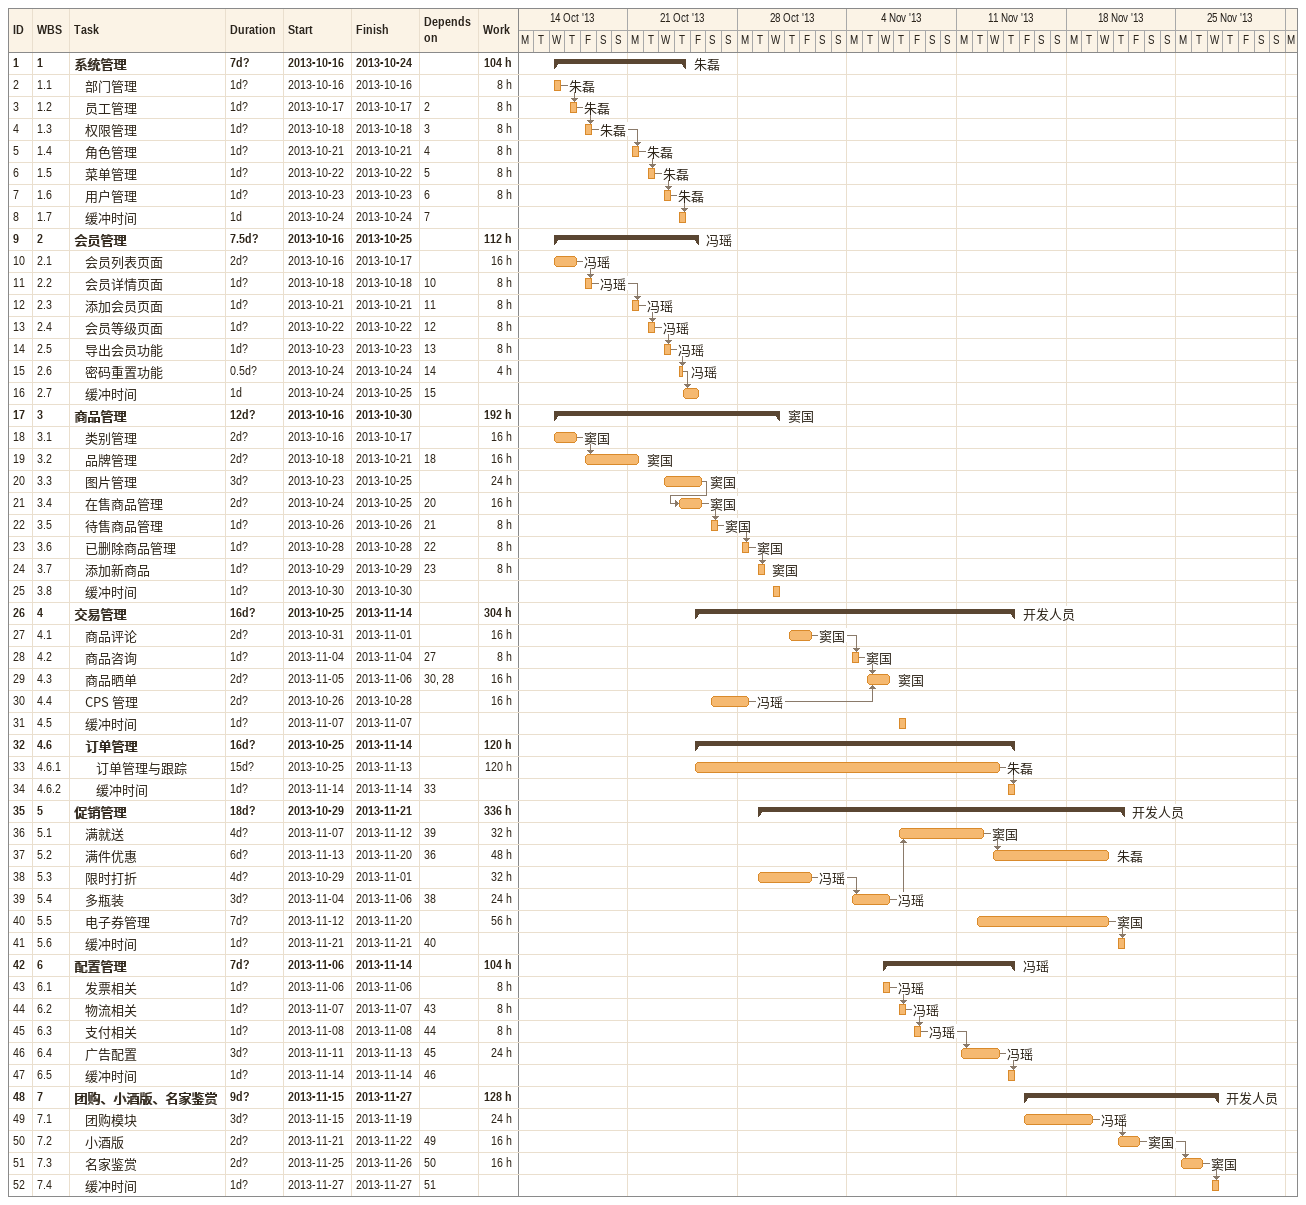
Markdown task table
| ID | WBS | Task | Duration | Start | Finish | Predecessors | Resources | Work (h) |
|---|---|---|---|---|---|---|---|---|
| 1 | 1 | **系统管理** | 7d? | 2013-10-16 | 2013-10-24 |  | 朱磊 | 104 |
| 2 | 1.1 | 部门管理 | 1d? | 2013-10-16 | 2013-10-16 |  | 朱磊 | 8 |
| 3 | 1.2 | 员工管理 | 1d? | 2013-10-17 | 2013-10-17 | 2 | 朱磊 | 8 |
| 4 | 1.3 | 权限管理 | 1d? | 2013-10-18 | 2013-10-18 | 3 | 朱磊 | 8 |
| 5 | 1.4 | 角色管理 | 1d? | 2013-10-21 | 2013-10-21 | 4 | 朱磊 | 8 |
| 6 | 1.5 | 菜单管理 | 1d? | 2013-10-22 | 2013-10-22 | 5 | 朱磊 | 8 |
| 7 | 1.6 | 用户管理 | 1d? | 2013-10-23 | 2013-10-23 | 6 | 朱磊 | 8 |
| 8 | 1.7 | 缓冲时间 | 1d | 2013-10-24 | 2013-10-24 | 7 |  |  |
| 9 | 2 | **会员管理** | 7.5d? | 2013-10-16 | 2013-10-25 |  | 冯瑶 | 112 |
| 10 | 2.1 | 会员列表页面 | 2d? | 2013-10-16 | 2013-10-17 |  | 冯瑶 | 16 |
| 11 | 2.2 | 会员详情页面 | 1d? | 2013-10-18 | 2013-10-18 | 10 | 冯瑶 | 8 |
| 12 | 2.3 | 添加会员页面 | 1d? | 2013-10-21 | 2013-10-21 | 11 | 冯瑶 | 8 |
| 13 | 2.4 | 会员等级页面 | 1d? | 2013-10-22 | 2013-10-22 | 12 | 冯瑶 | 8 |
| 14 | 2.5 | 导出会员功能 | 1d? | 2013-10-23 | 2013-10-23 | 13 | 冯瑶 | 8 |
| 15 | 2.6 | 密码重置功能 | 0.5d? | 2013-10-24 | 2013-10-24 | 14 | 冯瑶 | 4 |
| 16 | 2.7 | 缓冲时间 | 1d | 2013-10-24 | 2013-10-25 | 15 |  |  |
| 17 | 3 | **商品管理** | 12d? | 2013-10-16 | 2013-10-30 |  | 窦国 | 192 |
| 18 | 3.1 | 类别管理 | 2d? | 2013-10-16 | 2013-10-17 |  | 窦国 | 16 |
| 19 | 3.2 | 品牌管理 | 2d? | 2013-10-18 | 2013-10-21 | 18 | 窦国 | 16 |
| 20 | 3.3 | 图片管理 | 3d? | 2013-10-23 | 2013-10-25 |  | 窦国 | 24 |
| 21 | 3.4 | 在售商品管理 | 2d? | 2013-10-24 | 2013-10-25 | 20 | 窦国 | 16 |
| 22 | 3.5 | 待售商品管理 | 1d? | 2013-10-26 | 2013-10-26 | 21 | 窦国 | 8 |
| 23 | 3.6 | 已删除商品管理 | 1d? | 2013-10-28 | 2013-10-28 | 22 | 窦国 | 8 |
| 24 | 3.7 | 添加新商品 | 1d? | 2013-10-29 | 2013-10-29 | 23 | 窦国 | 8 |
| 25 | 3.8 | 缓冲时间 | 1d? | 2013-10-30 | 2013-10-30 |  |  |  |
| 26 | 4 | **交易管理** | 16d? | 2013-10-25 | 2013-11-14 |  | 开发人员 | 304 |
| 27 | 4.1 | 商品评论 | 2d? | 2013-10-31 | 2013-11-01 |  | 窦国 | 16 |
| 28 | 4.2 | 商品咨询 | 1d? | 2013-11-04 | 2013-11-04 | 27 | 窦国 | 8 |
| 29 | 4.3 | 商品晒单 | 2d? | 2013-11-05 | 2013-11-06 | 30, 28 | 窦国 | 16 |
| 30 | 4.4 | CPS 管理 | 2d? | 2013-10-26 | 2013-10-28 |  | 冯瑶 | 16 |
| 31 | 4.5 | 缓冲时间 | 1d? | 2013-11-07 | 2013-11-07 |  |  |  |
| 32 | 4.6 | **订单管理** | 16d? | 2013-10-25 | 2013-11-14 |  |  | 120 |
| 33 | 4.6.1 | 订单管理与跟踪 | 15d? | 2013-10-25 | 2013-11-13 |  | 朱磊 | 120 |
| 34 | 4.6.2 | 缓冲时间 | 1d? | 2013-11-14 | 2013-11-14 | 33 |  |  |
| 35 | 5 | **促销管理** | 18d? | 2013-10-29 | 2013-11-21 |  | 开发人员 | 336 |
| 36 | 5.1 | 满就送 | 4d? | 2013-11-07 | 2013-11-12 | 39 | 窦国 | 32 |
| 37 | 5.2 | 满件优惠 | 6d? | 2013-11-13 | 2013-11-20 | 36 | 朱磊 | 48 |
| 38 | 5.3 | 限时打折 | 4d? | 2013-10-29 | 2013-11-01 |  | 冯瑶 | 32 |
| 39 | 5.4 | 多瓶装 | 3d? | 2013-11-04 | 2013-11-06 | 38 | 冯瑶 | 24 |
| 40 | 5.5 | 电子券管理 | 7d? | 2013-11-12 | 2013-11-20 |  | 窦国 | 56 |
| 41 | 5.6 | 缓冲时间 | 1d? | 2013-11-21 | 2013-11-21 | 40 |  |  |
| 42 | 6 | **配置管理** | 7d? | 2013-11-06 | 2013-11-14 |  | 冯瑶 | 104 |
| 43 | 6.1 | 发票相关 | 1d? | 2013-11-06 | 2013-11-06 |  | 冯瑶 | 8 |
| 44 | 6.2 | 物流相关 | 1d? | 2013-11-07 | 2013-11-07 | 43 | 冯瑶 | 8 |
| 45 | 6.3 | 支付相关 | 1d? | 2013-11-08 | 2013-11-08 | 44 | 冯瑶 | 8 |
| 46 | 6.4 | 广告配置 | 3d? | 2013-11-11 | 2013-11-13 | 45 | 冯瑶 | 24 |
| 47 | 6.5 | 缓冲时间 | 1d? | 2013-11-14 | 2013-11-14 | 46 |  |  |
| 48 | 7 | **团购、小酒版、名家鉴赏** | 9d? | 2013-11-15 | 2013-11-27 |  | 开发人员 | 128 |
| 49 | 7.1 | 团购模块 | 3d? | 2013-11-15 | 2013-11-19 |  | 冯瑶 | 24 |
| 50 | 7.2 | 小酒版 | 2d? | 2013-11-21 | 2013-11-22 | 49 | 窦国 | 16 |
| 51 | 7.3 | 名家鉴赏 | 2d? | 2013-11-25 | 2013-11-26 | 50 | 窦国 | 16 |
| 52 | 7.4 | 缓冲时间 | 1d? | 2013-11-27 | 2013-11-27 | 51 |  |  |
